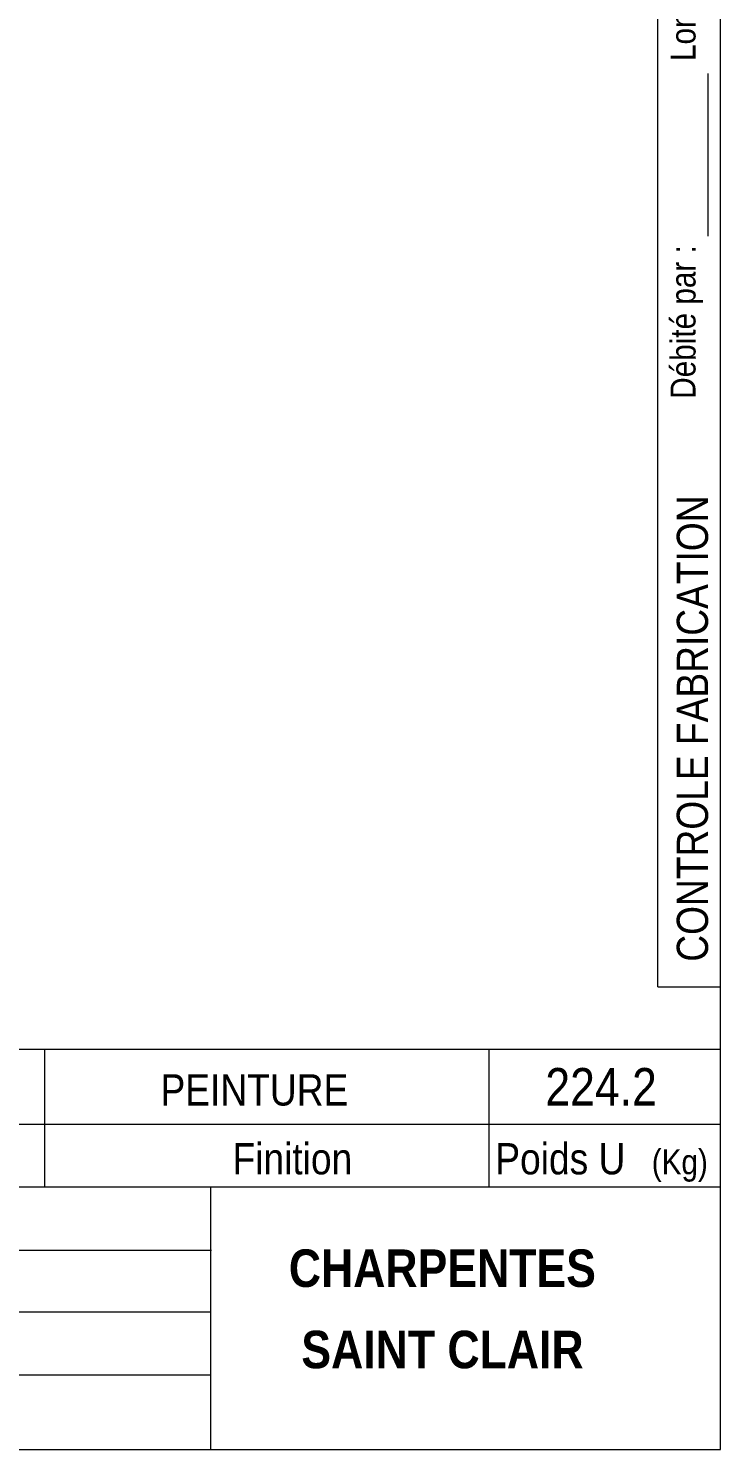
# Model space of a CAD drawing. Header units: millimetres. Extents: x 2 to 287, y 5 to 195.
# Drawn here: x 226.7 to 282, y 5 to 118.6 of the extents above; entities that cross this region are included whole.
import ezdxf

# ---------------------------------------------------------------- set-up
doc = ezdxf.new("R2010")
doc.units = ezdxf.units.MM
doc.layers.add('Autre type objet', color=1, linetype='Continuous', lineweight=0)
doc.layers.add('Feuille dessin', color=5, linetype='Continuous', lineweight=0)
doc.styles.add('ARIAL', font='ARIAL.TTF')
doc.styles.add('ARIAL_BOLD', font='ARIALBD.TTF')

# ---------------------------------------------------------------- blocks, each defined once
blk = doc.blocks.new('*A15')
at = {"layer": 'Feuille dessin', "linetype": 'Continuous', "lineweight": 0}
for p, q in [((282, 5), (282, 195)), ((5, 5), (282, 5))]:
    blk.add_line(p, q, dxfattribs=at)
blk = doc.blocks.new('*A16')
at = {"layer": 'Autre type objet', "linetype": 'Continuous', "lineweight": 0}
for p, q in [((277, 42), (277, 195)), ((282, 42), (282, 195)), ((281, 102), (281, 115)), ((277, 42), (282, 42))]:
    blk.add_line(p, q, dxfattribs=at)
at = {"layer": 'Autre type objet', "style": 'ARIAL', "width": 0.85}
for s, height, p in [('Longueurs', 2, (280, 116)), ('Débité par :', 2, (280, 89)), ('CONTROLE FABRICATION', 2.5, (281, 44))]:
    blk.add_text(s, height=height, rotation=90, dxfattribs=at).set_placement(p)
blk = doc.blocks.new('*A18')
at = {"layer": 'Autre type objet', "linetype": 'Continuous', "lineweight": 0}
for p, q in [((92, 37), (282, 37)), ((228, 31), (228, 37)), ((263.5, 31), (263.5, 37)), ((282, 31), (282, 37)), ((92, 31), (282, 31)), ((228, 26), (228, 31)), ((263.5, 26), (263.5, 31)), ((282, 5), (282, 31)), ((92, 26), (282, 26)), ((241.262466, 5), (241.262466, 26)), ((92, 21), (241.327069, 20.935451)), ((181, 16), (241.297815, 16.021151)), ((181, 11), (241.217807, 10.969512)), ((92, 5), (282, 5))]:
    blk.add_line(p, q, dxfattribs=at)
at = {"layer": 'Autre type objet', "width": 0.85}
for s, height, style, p in [('224.2', 3, 'ARIAL', (267.997314, 32.5)), ('PEINTURE', 2.5, 'ARIAL', (237.24646, 32.5)), ('Finition', 2.5, 'ARIAL', (243, 27)), ('Poids U', 2.5, 'ARIAL', (264, 27)), ('(Kg)', 2, 'ARIAL', (276.5, 27)), ('CHARPENTES', 3, 'ARIAL_BOLD', (247.5, 18)), ('SAINT CLAIR', 3, 'ARIAL_BOLD', (248.5, 11.5))]:
    blk.add_text(s, height=height, dxfattribs=dict(at, style=style)).set_placement(p)

msp = doc.modelspace()

# ---------------------------------------------------------------- block references
at = {"lineweight": 0}
for name in ['*A15', '*A16', '*A18']:
    msp.add_blockref(name, (0, 0), dxfattribs=at)

doc.saveas('drawing.dxf')
